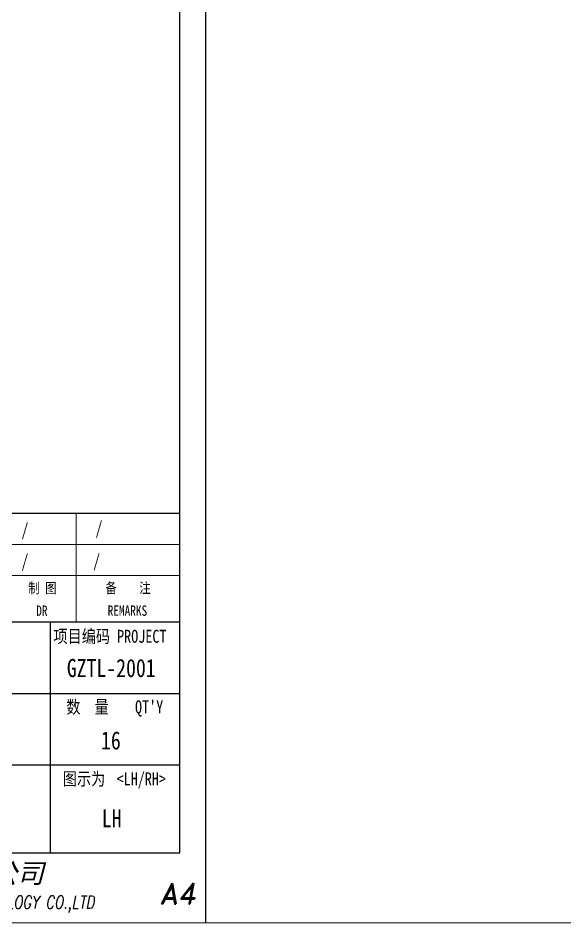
# Model space of a CAD drawing. Header units: millimetres. Extents: x 1333 to 190452, y -42879 to -5704.
# Drawn here: x 177491 to 177596.5, y -22836.1 to -22661.6 of the extents above; entities that cross this region are included whole.
import ezdxf
from ezdxf.enums import TextEntityAlignment as Align

# ---------------------------------------------------------------- set-up
doc = ezdxf.new("R2010")
doc.units = ezdxf.units.MM
doc.header["$LTSCALE"] = 0.5
doc.layers.add('图\\M+19E79\\M+195B6\\M+18E9A', color=7, linetype='Continuous')
doc.layers.add('数量', color=7, linetype='Continuous')
doc.layers.add('图框', color=7, linetype='Continuous', lineweight=18)
doc.layers.add('打印-禁用', color=7, linetype='Continuous', lineweight=15, plot=False)
doc.styles.add('STYLE1', font='')
doc.styles.add('国标', font='simfang.ttf', dxfattribs={"width": 0.8})
doc.styles.add('标题\\M+18E9A', font='romand.shx', dxfattribs={"oblique": 10, "bigfont": 'bigfont.shx'})
doc.styles.get('STYLE1').set_extended_font_data('SimSun')

# ---------------------------------------------------------------- blocks, each defined once
blk = doc.blocks.new('GZDEH零件A4图框V01版')
at = {"layer": '图\\M+19E79\\M+195B6\\M+18E9A', "linetype": 'Continuous'}
for p, q in [((205, 13.5), (205, 292)), ((205, 13.5), (205, 97)), ((90, 79), (205, 79)), ((25, 13.5), (205, 13.5))]:
    blk.add_line(p, q, dxfattribs=at)
at = {"layer": '图\\M+19E79\\M+195B6\\M+18E9A', "color": 9}
for p, q in [((205, 58), (25, 58)), ((180, 58), (180, 13.5)), ((25, 44.25), (205, 44.25)), ((25, 30.5), (205, 30.5))]:
    blk.add_line(p, q, dxfattribs=at)
at = {"layer": '图框', "color": 9}
for p, q in [((185, 79), (185, 58)), ((90, 73), (205, 73)), ((90, 67), (205, 67))]:
    blk.add_line(p, q, dxfattribs=at)
at = {"layer": '打印-禁用', "linetype": 'Continuous'}
for p in [(210, 297), (0, 0)]:
    blk.add_line(p, (210, 0), dxfattribs=at)
at = {"layer": '图\\M+19E79\\M+195B6\\M+18E9A', "color": 9, "style": '国标', "width": 0.8}
for s, p in [('项目编码 PROJECT', (180.64, 54.03)), ('数  量', (183.12, 40.41)), ("QT'Y ", (196.37, 40.41)), ('图示为', (182.45, 26.53)), ('<LH/RH>', (192.82, 26.53))]:
    blk.add_text(s, height=2.5, dxfattribs=at).set_placement(p)
at = {"layer": '图\\M+19E79\\M+195B6\\M+18E9A', "color": 7, "lineweight": -3, "style": 'STYLE1', "oblique": 15}
blk.add_text('广州德恒汽车装备科技有限公司', height=3.8, dxfattribs=at).set_placement((106.21, 7.68))
at = {"layer": '图\\M+19E79\\M+195B6\\M+18E9A', "color": 7, "style": '标题\\M+18E9A', "oblique": 10}
blk.add_text('A4', height=4, dxfattribs=at).set_placement((204.57, 5.66), align=Align.MIDDLE)
at = {"layer": '图\\M+19E79\\M+195B6\\M+18E9A', "color": 7, "style": '标题\\M+18E9A', "oblique": 10, "width": 0.75}
blk.add_text('GUANGZHOU DEHENG AUTOMOTIVE EQUIPMENT TECHNOLOGY CO.,LTD ', height=2.5, dxfattribs=at).set_placement((146.18, 3.62), align=Align.MIDDLE)
at = {"layer": '图框', "color": 9, "style": '国标', "width": 0.8}
for s, p in [('制 图', (178.49, 64.61)), ('备    注', (195.02, 64.64)), ('DR', (178.4, 60.22)), ('REMARKS', (194.91, 60.23))]:
    blk.add_text(s, height=2, dxfattribs=at).set_placement(p, align=Align.MIDDLE)
blk = doc.blocks.new('DEH A4')
at = {"layer": '图框'}
blk.add_blockref('GZDEH零件A4图框V01版', (0, 0), dxfattribs=at)
blk = doc.blocks.new('GZDEH零件A3图框V01版')
at = {"layer": '打印-禁用', "linetype": 'Continuous'}
for p, q in [((2857.49, -1549.461), (2857.49, -1846.461)), ((2857.49, -1846.461), (3277.49, -1846.461))]:
    blk.add_line(p, q, dxfattribs=at)
blk = doc.blocks.new('DEH A3')
at = {"layer": '图框'}
blk.add_blockref('GZDEH零件A3图框V01版', (-2857.49, 1846.461), dxfattribs=at)

msp = doc.modelspace()

# ---------------------------------------------------------------- block references
at = {"layer": '图框', "xscale": 4, "yscale": 4, "zscale": 4}
msp.add_blockref('DEH A3', (177527.164, -22836.122), dxfattribs=at)
at = {"layer": '图框'}
msp.add_blockref('DEH A4', (177317.165, -22836.122), dxfattribs=at)

# ---------------------------------------------------------------- texts
at = {"layer": '图\\M+19E79\\M+195B6\\M+18E9A', "color": 3, "style": '国标', "width": 0.8}
for s, height, p in [('/', 2.5, (177491.615, -22761.552)), ('/', 2.5, (177505.91, -22761.181)), ('/', 2.5, (177491.615, -22767.552)), ('/', 2.5, (177505.446, -22767.541)), ('GZTL-2001', 3.5, (177500.382, -22788.713))]:
    msp.add_text(s, height=height, dxfattribs=at).set_placement(p)
msp.add_text('LH', height=3.5, dxfattribs=at).set_placement((177509.036, -22817.706), align=Align.CENTER)
at = {"layer": '数量', "color": 3, "style": '国标', "width": 0.8}
msp.add_text('16', height=3.5, dxfattribs=at).set_placement((177508.882, -22802.674), align=Align.CENTER)

doc.saveas('drawing.dxf')
